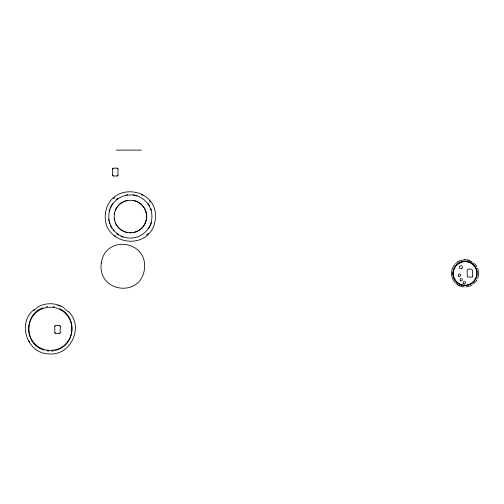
<?xml version="1.0" encoding="UTF-8"?>
<svg xmlns="http://www.w3.org/2000/svg" width="504" height="504" viewBox="0 0 504 504"><rect width="100%" height="100%" fill="white"/><g stroke="black" fill="none" stroke-linecap="round" stroke-linejoin="round"><path stroke-width="0.76" d="M478.693 275.127L478.693 271.681M54.835 332.388L54.873 332.779A0.863 0.863 0 0 0 55.415 333.327L55.812 333.364M60.215 326.523L60.178 326.132A0.863 0.863 0 0 0 59.63 325.584L59.239 325.546M112.612 174.989L112.65 175.386A0.863 0.863 0 0 0 113.192 175.934L113.589 175.965M117.993 169.13L117.955 168.733A0.863 0.863 0 0 0 117.407 168.191L117.016 168.153M55.812 325.546L55.415 325.584A0.863 0.863 0 0 0 54.873 326.132L54.835 326.523M59.239 333.364L59.504 333.358A0.863 0.863 0 0 0 60.209 332.653L60.215 332.388M113.589 168.153L113.192 168.191A0.863 0.863 0 0 0 112.65 168.733L112.612 169.13M117.016 175.965L117.281 175.965A0.863 0.863 0 0 0 117.986 175.253L117.993 174.989M34.31 309.45C16.739 322.522 26.844 353.625 48.743 353.877C70.503 356.372 84.426 326.781 68.632 311.611M59.604 348.989C74.624 342.361 76.362 319.152 62.553 310.319M36.861 307.598C44.881 302.444 55.761 302.444 63.781 307.598M457.664 261.784L459.175 260.952M42.966 307.78C25.011 313.519 23.801 341.548 41.063 348.989M57.059 350.022L58.968 349.247M55.075 350.545L56.398 350.192M46.255 306.829L47.609 306.652M51.698 351.067L53.733 350.803M116.178 150.123L141.296 150.123M113.362 168.153L117.243 168.153M113.362 175.965L117.243 175.965M464.171 259.667L465.904 259.667M55.585 325.546L59.466 325.546M55.585 333.364L59.466 333.364M53.059 306.652L54.413 306.829M46.929 350.803L48.964 351.067M467.618 259.888L469.287 260.316M41.7 349.247L43.602 350.022M457.664 285.025L459.175 285.856M59.604 308.555L61.998 309.91M476.967 271.895A12.027 12.027 0 0 0 475.574 267.611C467.139 251.597 444.32 268.663 456.271 281.635A12.027 12.027 0 0 0 470.156 284.288M455.389 280.583C464.398 293.693 483.972 278.781 474.768 266.339A12.027 12.027 0 0 0 453.386 270.415M117.993 168.903L117.993 175.222M112.612 168.903L112.612 175.222M60.215 326.296L60.215 332.615M54.835 326.296L54.835 332.615M476.967 274.913A12.027 12.027 0 0 1 471.479 283.557M455.307 280.476A12.027 12.027 0 0 1 453.386 276.394M453.102 274.913A12.027 12.027 0 0 1 453.102 271.895M478.34 275.656A13.495 13.495 0 0 1 478.107 276.759M477.956 277.307A13.495 13.495 0 0 1 477.584 278.372M476.86 279.909A13.495 13.495 0 0 1 473.64 283.802M472.267 284.798A13.495 13.495 0 0 1 465.885 286.87M464.19 286.87A13.495 13.495 0 0 1 459.289 285.617M457.808 284.798A13.495 13.495 0 0 1 456.876 284.155M456.435 283.802A13.495 13.495 0 0 1 455.597 283.046M454.822 282.221A13.495 13.495 0 0 1 453.493 280.394M453.209 279.909A13.495 13.495 0 0 1 452.491 278.372M452.296 277.843A13.495 13.495 0 0 1 451.968 276.759M451.836 276.211A13.495 13.495 0 0 1 451.836 270.598M451.968 270.049A13.495 13.495 0 0 1 452.296 268.966M452.491 268.437A13.495 13.495 0 0 1 453.209 266.906M453.493 266.414A13.495 13.495 0 0 1 454.822 264.587M455.597 263.762A13.495 13.495 0 0 1 456.435 263.006M456.876 262.66A13.495 13.495 0 0 1 457.808 262.011M459.289 261.198A13.495 13.495 0 0 1 464.19 259.938M466.446 259.982A13.495 13.495 0 0 1 467.567 260.152M469.205 260.574A13.495 13.495 0 0 1 472.267 262.011M473.64 263.006A13.495 13.495 0 0 1 476.86 266.906M477.584 268.437A13.495 13.495 0 0 1 477.956 269.508M478.107 270.049A13.495 13.495 0 0 1 478.34 271.158M145.587 210.477A16.367 16.367 0 0 1 145.587 222.529M145.322 223.159A16.367 16.367 0 0 1 139.715 229.944M139.142 230.322A16.367 16.367 0 0 1 135.431 232.067M134.776 232.268A16.367 16.367 0 0 1 133.44 232.577M131.399 232.835A16.367 16.367 0 0 1 129.345 232.835M127.304 232.577A16.367 16.367 0 0 1 125.975 232.268M125.313 232.067A16.367 16.367 0 0 1 123.404 231.311M122.793 231.008A16.367 16.367 0 0 1 115.158 222.529M114.521 220.576A16.367 16.367 0 0 1 114.137 218.553M114.137 214.452A16.367 16.367 0 0 1 114.521 212.436M115.158 210.477A16.367 16.367 0 0 1 127.304 200.428M133.44 200.428A16.367 16.367 0 0 1 144.371 208.026M144.717 208.618A16.367 16.367 0 0 1 145.322 209.847M148.327 233.365A24.633 24.633 0 0 1 146.664 234.977M115.895 236.433A24.633 24.633 0 0 1 114.673 235.481M113.513 198.551A24.633 24.633 0 0 1 114.673 197.524M141.555 194.557A24.633 24.633 0 0 1 142.909 195.306M149.354 200.806A24.633 24.633 0 0 1 150.299 202.028M151.452 222.629A21.949 21.949 0 0 1 150.784 224.582M150.52 225.219A21.949 21.949 0 0 1 148.529 228.841M122.938 237.157A21.949 21.949 0 0 1 121.029 236.363M118.61 235.04A21.949 21.949 0 0 1 116.922 233.85M113.91 231.021A21.949 21.949 0 0 1 113.028 229.956M111.838 228.268A21.949 21.949 0 0 1 111.138 227.077M110.817 226.472A21.949 21.949 0 0 1 110.225 225.219M109.721 223.94A21.949 21.949 0 0 1 109.11 221.962M108.814 220.62A21.949 21.949 0 0 1 108.593 219.253M109.11 211.044A21.949 21.949 0 0 1 109.721 209.066M110.225 207.787A21.949 21.949 0 0 1 110.817 206.539M111.138 205.928A21.949 21.949 0 0 1 112.612 203.603M116.38 199.59A21.949 21.949 0 0 1 118.037 198.349M126.258 194.941A21.949 21.949 0 0 1 127.619 194.727M133.125 194.727A21.949 21.949 0 0 1 134.486 194.941M135.834 195.243A21.949 21.949 0 0 1 137.157 195.628M148.132 203.603A21.949 21.949 0 0 1 149.606 205.928M150.784 208.423A21.949 21.949 0 0 1 151.452 210.382M29.528 342.002A24.633 24.633 0 0 1 28.734 340.673M33.459 310.855A24.633 24.633 0 0 1 36.477 308.435M57.935 305.38A24.633 24.633 0 0 1 60.102 306.205M64.165 308.435A24.633 24.633 0 0 1 65.419 309.343M66.024 309.828A24.633 24.633 0 0 1 68.273 311.945M101.222 263.485C97.555 292.358 140.83 298.198 144.428 269.086C148.094 240.206 104.813 234.373 101.222 263.485M105.449 213.356C101.417 246.021 151.074 252.29 155.295 219.656C159.327 186.99 109.67 180.716 105.449 213.356M472.506 276.494L472.506 276.532A0.863 0.863 0 0 1 471.801 277.238L467.29 276.898L467.132 270.175C467.599 268.588 472.04 268.588 472.506 270.175L472.506 276.494M459.125 283.645A11.825 11.825 0 0 0 476.86 273.407A11.825 11.825 0 0 0 459.125 263.164A11.825 11.825 0 0 0 459.125 283.645M461.973 268.248A1.512 1.512 -90 0 0 461.292 265.715A1.512 1.512 -90 0 0 459.446 267.567A1.512 1.512 -90 0 0 461.973 268.248M458.804 276.242A1.191 1.191 0 0 0 460.593 275.209A1.191 1.191 0 0 0 458.804 274.182A1.191 1.191 0 0 0 458.804 276.242M460.549 280.804A1.191 1.191 0 0 0 462.338 279.77A1.191 1.191 0 0 0 460.549 278.743A1.191 1.191 0 0 0 460.549 280.804M463.712 283.708A1.191 1.191 0 0 0 465.501 282.675A1.191 1.191 0 0 0 463.712 281.648A1.191 1.191 0 0 0 463.712 283.708M122.277 230.53A16.191 16.191 0 0 0 146.563 216.506A16.191 16.191 0 0 0 122.277 202.482A16.191 16.191 0 0 0 122.277 230.53M117.325 233.692A21.578 21.578 0 0 0 151.78 219.208A21.578 21.578 0 0 0 122.012 196.61A21.578 21.578 0 0 0 117.325 233.692M39.532 347.495A21.578 21.578 0 0 0 71.902 328.803A21.578 21.578 0 0 0 39.532 310.118A21.578 21.578 0 0 0 39.532 347.495"/></g></svg>
